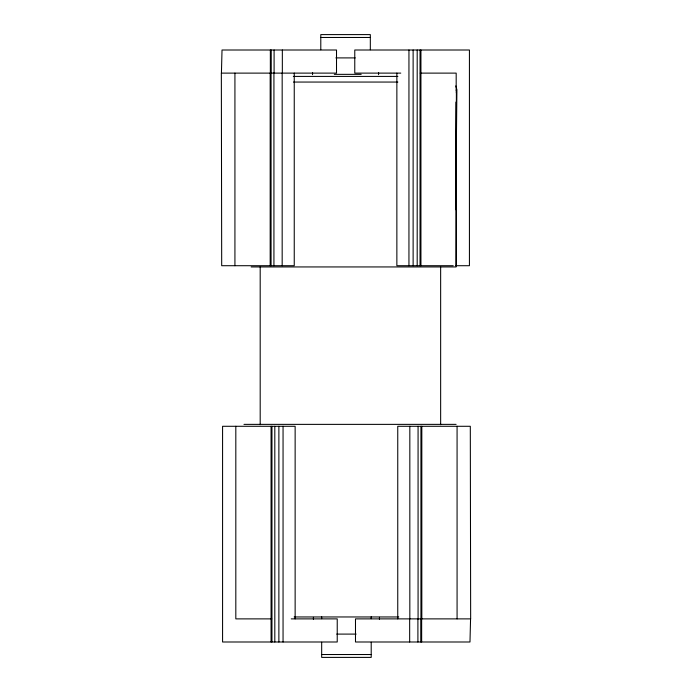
<?xml version="1.0" encoding="UTF-8"?>
<svg xmlns="http://www.w3.org/2000/svg" width="692" height="692" viewBox="0 0 692 692"><rect width="100%" height="100%" fill="white"/><g stroke="black" fill="none" stroke-linecap="round" stroke-linejoin="round"><path stroke-width="1.04" d="M455.682 188.068L456.305 101.638M456.374 92.996L456.391 89.752L456.106 266.939L251.153 266.939M455.691 209.676L456.902 89.752L455.803 85.903M221.431 73.118L222.02 50.006L336.511 50.006L336.511 73.118L221.345 73.118L221.691 265.711L294.247 265.711L294.247 73.118M470.569 618.882L469.98 641.994L355.489 641.994L355.489 618.882L470.655 618.882L470.309 426.289L397.753 426.289L397.753 618.882M320.794 37.472L370.324 37.472M335.862 57.903L355.247 57.903M400.763 73.118L354.771 73.118L354.771 50.006L469.427 50.006L469.427 265.711L455.794 265.711M420.26 73.118L456.184 73.118L456.184 90.332M334.288 74.347L361.172 74.347M293.33 76.414L397.874 76.414M293.469 82.054L397.865 82.054M453.217 265.711L396.862 265.711L396.862 73.118M243.965 424.369L456.106 424.369M294.152 616.961L398.765 616.961M271.74 618.882L235.816 618.882L235.816 426.289M291.237 618.882L337.229 618.882L337.229 641.994L222.573 641.994L222.573 426.289L295.138 426.289L295.138 618.882M336.753 634.097L356.138 634.097M321.676 654.528L371.206 654.528M457.075 426.289L457.075 618.882M456.184 102.165L456.184 265.711M440.648 266.965L440.648 424.698M421.817 426.289L421.817 618.882M421.653 618.882L421.653 641.994M420.935 50.006L420.935 265.711M420.935 426.289L420.935 618.882M420.771 618.882L420.771 641.994M420.044 50.006L420.044 265.711M418.072 426.289L418.072 618.882M417.907 618.882L417.907 641.994M417.19 50.006L417.19 265.711M413.124 50.006L413.124 265.711M409.828 426.289L409.828 618.882M409.664 618.882L409.664 641.994M408.946 50.006L408.946 265.711M379.458 617.316L379.458 619.461M378.576 72.539L378.576 74.684M371.206 616.762L371.206 618.691M371.206 642.263L371.206 657.4L321.676 657.4L321.676 642.263M370.324 49.737L370.324 34.6L320.794 34.6L320.794 49.737M321.676 616.762L321.676 618.691M313.424 617.316L313.424 619.461M312.542 72.539L312.542 74.684M283.054 426.289L283.054 641.994M282.336 50.006L282.336 73.118M282.172 73.118L282.172 265.711M278.876 426.289L278.876 641.994M274.81 426.289L274.81 641.994M274.093 50.006L274.093 73.118M273.928 73.118L273.928 265.711M271.956 426.289L271.956 641.994M271.229 50.006L271.229 73.118M271.065 73.118L271.065 265.711M271.065 426.289L271.065 641.994M270.347 50.006L270.347 73.118M270.183 73.118L270.183 265.711M260.192 266.965L260.192 424.698M234.925 73.118L234.925 265.711"/></g></svg>
